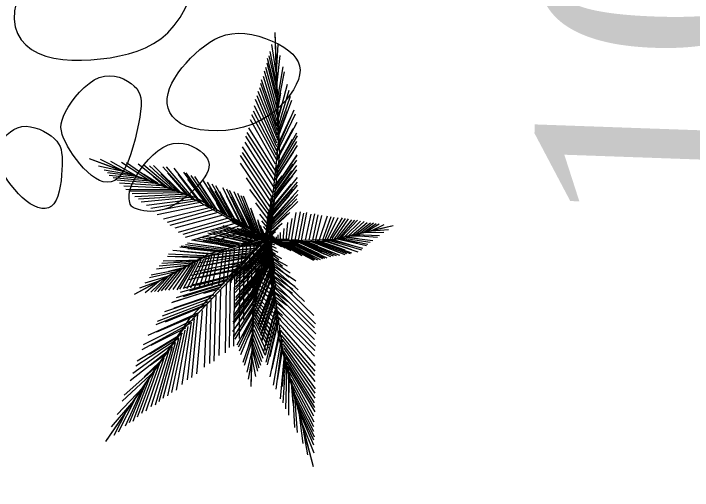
# Model space of a CAD drawing. Header units: metres. Extents: x 2 to 659295185, y -28 to 1124222152.
# Drawn here: x 658249.108 to 658249.991, y 1124135.645 to 1124136.266 of the extents above; entities that cross this region are included whole.
import ezdxf

# ---------------------------------------------------------------- set-up
doc = ezdxf.new("R2010")
doc.units = ezdxf.units.M
doc.header["$MEASUREMENT"] = 0
doc.linetypes.add('0', pattern=[0])
doc.layers.get('0').update_dxf_attribs({"linetype": 'CONTINUOUS'})
doc.layers.add('DPIC_Cotas', color=7, linetype='CONTINUOUS')
doc.layers.add('DPIC_Poligonal P3', color=84, linetype='CONTINUOUS', lineweight=50)
doc.styles.add('TextBookAntig', font='ANTQUAB.TTF', dxfattribs={"height": 3})

# ---------------------------------------------------------------- blocks, each defined once
blk = doc.blocks.new('JUNIPER1')
at = {"color": 104, "linetype": 'Continuous', "lineweight": 0}
for p, q in [((0.1128, 0.8098), (0.1066, 0.9591)), ((0.1137, 0.8205), (0.1389, 0.9555)), ((0.1082, 0.7585), (0.0949, 0.9258)), ((0.1037, 0.7101), (0.0782, 0.8934)), ((0.1065, 0.7399), (0.0873, 0.9053)), ((0.1077, 0.7531), (0.1421, 0.9)), ((0.097, 0.6428), (0.0652, 0.8493)), ((0.1005, 0.6775), (0.0728, 0.8698)), ((0.1, 0.6726), (0.1502, 0.8436)), ((0.0934, 0.6107), (0.0555, 0.8321)), ((0.0964, 0.6378), (0.1545, 0.818)), ((0.0846, 0.5356), (0.0306, 0.7739)), ((0.0869, 0.5542), (0.0354, 0.7921)), ((0.0899, 0.5785), (0.0472, 0.8063)), ((0.082, 0.5142), (0.023, 0.7534)), ((0.0886, 0.5678), (0.162, 0.7562)), ((0.0762, 0.4714), (0.0057, 0.7157)), ((0.0795, 0.4954), (0.0132, 0.7361)), ((0.0843, 0.5331), (0.1657, 0.7253)), ((0.0996, 0.631), (0.1228, 0.7147)), ((0.0736, 0.4526), (-0.0041, 0.6984)), ((0.0784, 0.4875), (0.1744, 0.6742)), ((0.0817, 0.5116), (0.1694, 0.6944)), ((0.0675, 0.4128), (-0.0212, 0.6415)), ((0.0704, 0.4315), (-0.013, 0.6673)), ((0.0921, 0.5883), (0.1249, 0.6632)), ((0.0641, 0.3915), (-0.031, 0.6242)), ((0.0714, 0.4381), (0.1797, 0.6252)), ((0.0837, 0.504), (0.146, 0.6265)), ((0.0566, 0.3686), (-0.0413, 0.6015)), ((0.0685, 0.4195), (0.1847, 0.605)), ((0.0786, 0.4632), (0.1587, 0.5915)), ((0.0468, 0.3152), (-0.0641, 0.5402)), ((0.0516, 0.3386), (-0.0537, 0.5628)), ((0.0627, 0.3822), (0.1871, 0.5634)), ((0.0402, 0.2885), (-0.0738, 0.5229)), ((0.0557, 0.3424), (0.1804, 0.5099)), ((0.066, 0.396), (0.1644, 0.5346)), ((-0.6926, 0.4194), (-0.8014, 0.4911)), ((-0.636, 0.3902), (-0.7521, 0.4753)), ((0.0276, 0.2284), (-0.0953, 0.4723)), ((0.0343, 0.2597), (-0.08, 0.4939)), ((0.053, 0.3265), (0.1812, 0.496)), ((0.0595, 0.3518), (0.1544, 0.4819)), ((-0.6836, 0.4147), (-0.8156, 0.4595)), ((-0.5686, 0.3548), (-0.7002, 0.4642)), ((-0.5395, 0.3393), (-0.6765, 0.4599)), ((-0.4813, 0.3074), (-0.6202, 0.4463)), ((-0.4525, 0.2912), (-0.592, 0.4395)), ((0.0222, 0.2049), (-0.0986, 0.4455)), ((0.0464, 0.2922), (0.1752, 0.4478)), ((0.0494, 0.308), (0.1751, 0.467)), ((-0.6405, 0.3926), (-0.7906, 0.4362)), ((-0.6249, 0.3845), (-0.7754, 0.4215)), ((-0.6, 0.3715), (-0.7682, 0.4083)), ((-0.4348, 0.2812), (-0.5639, 0.4327)), ((-0.4149, 0.2696), (-0.5446, 0.4309)), ((-0.3743, 0.2456), (-0.5001, 0.4195)), ((-0.3591, 0.2363), (-0.4808, 0.4177)), ((-0.3287, 0.2177), (-0.4438, 0.4059)), ((0.0152, 0.1814), (-0.1105, 0.4314)), ((0.0501, 0.2928), (0.1525, 0.4169)), ((-0.5727, 0.357), (-0.7495, 0.3946)), ((-0.5437, 0.3416), (-0.7343, 0.3799)), ((-0.5326, 0.3402), (-0.5974, 0.3924)), ((-0.498, 0.318), (-0.5519, 0.3769)), ((-0.4275, 0.2807), (-0.5128, 0.3857)), ((-0.3937, 0.2615), (-0.4779, 0.3867)), ((-0.3396, 0.2257), (-0.4265, 0.373)), ((-0.2964, 0.197), (-0.3995, 0.3808)), ((-0.2836, 0.1887), (-0.3872, 0.3769)), ((0.0098, 0.1534), (-0.1151, 0.3939)), ((0.0343, 0.2315), (0.1637, 0.376)), ((0.0381, 0.25), (0.1664, 0.3974)), ((0.0457, 0.2576), (0.1693, 0.4023)), ((-0.5169, 0.327), (-0.7226, 0.3642)), ((-0.4902, 0.3124), (-0.7029, 0.347)), ((-0.3033, 0.204), (-0.384, 0.3448)), ((-0.2686, 0.1788), (-0.3641, 0.3607)), ((-0.256, 0.1704), (-0.3473, 0.3543)), ((0.0293, 0.2078), (0.1604, 0.3493)), ((0.0417, 0.2426), (0.1431, 0.3579)), ((-0.4701, 0.3011), (-0.6947, 0.3301)), ((-0.4547, 0.2924), (-0.6805, 0.319)), ((-0.4369, 0.2824), (-0.6653, 0.3043)), ((-0.2552, 0.1743), (-0.3281, 0.3207)), ((-0.2261, 0.1578), (-0.3097, 0.3328)), ((-0.222, 0.1475), (-0.3065, 0.3281)), ((-0.2072, 0.1373), (-0.2887, 0.3181)), ((-0.1883, 0.1241), (-0.2666, 0.3055)), ((0.0043, 0.1296), (-0.0943, 0.3185)), ((0.0247, 0.1866), (0.1577, 0.3278)), ((0.0321, 0.2152), (0.1329, 0.3261)), ((0.0399, 0.261), (0.0829, 0.3067)), ((-0.4214, 0.2734), (-0.6536, 0.2885)), ((-0.4017, 0.2619), (-0.6384, 0.2738)), ((-0.2144, 0.1487), (-0.28, 0.2909)), ((-0.1939, 0.1295), (-0.2558, 0.2697)), ((-0.1714, 0.1122), (-0.2489, 0.2955)), ((-0.1444, 0.0927), (-0.2153, 0.2826)), ((-0.132, 0.0838), (-0.1976, 0.2726)), ((0.017, 0.1524), (0.158, 0.2894)), ((0.0248, 0.1896), (0.136, 0.3007)), ((0.0373, 0.2075), (0.1204, 0.2925)), ((-0.3862, 0.2528), (-0.6266, 0.2581)), ((-0.3689, 0.2423), (-0.6026, 0.2384)), ((-0.1741, 0.1133), (-0.2327, 0.2641)), ((-0.1853, 0.1322), (-0.2309, 0.2456)), ((-0.1515, 0.0979), (-0.2012, 0.2388)), ((-0.1133, 0.0701), (-0.1843, 0.265)), ((-0.1127, 0.0686), (-0.1815, 0.2577)), ((-0.0988, 0.0594), (-0.1631, 0.2561)), ((-0.0885, 0.0516), (-0.1454, 0.2461)), ((0.0002, 0.1133), (-0.0841, 0.2589)), ((0.0068, 0.1121), (0.1478, 0.2465)), ((0.0079, 0.1132), (0.1533, 0.2519)), ((0.0135, 0.1368), (0.1553, 0.268)), ((0.0191, 0.1615), (0.1247, 0.2601)), ((0.0228, 0.1405), (0.126, 0.2373)), ((-0.3537, 0.233), (-0.583, 0.2211)), ((-0.3363, 0.2223), (-0.5712, 0.2054)), ((-0.3189, 0.2068), (-0.5551, 0.1871)), ((-0.2311, 0.1531), (-0.2561, 0.2123)), ((-0.132, 0.0945), (-0.181, 0.2323)), ((-0.0969, 0.0671), (-0.1498, 0.2197)), ((-0.0762, 0.0425), (-0.1302, 0.2314)), ((-0.067, 0.0355), (-0.1183, 0.2292)), ((-0.0245, 0.0049), (0.0159, 0.2049)), ((-0.0147, 0.0125), (0.0256, 0.2125)), ((0.0004, 0.0816), (0.1501, 0.2059)), ((0.0036, 0.0948), (0.1528, 0.2273)), ((0.0087, 0.1164), (0.1054, 0.2053)), ((-0.2945, 0.1914), (-0.5257, 0.1613)), ((-0.2758, 0.1786), (-0.5095, 0.143)), ((-0.1159, 0.0719), (-0.1602, 0.2005)), ((-0.0813, 0.0432), (-0.1196, 0.1876)), ((-0.0061, 0.0909), (-0.0625, 0.1888)), ((-0.0063, 0.0543), (0.1447, 0.1727)), ((-0.0034, 0.0661), (0.1425, 0.1855)), ((0.011, 0.0955), (0.1256, 0.2013)), ((-0.2548, 0.1628), (-0.4978, 0.1272)), ((-0.2318, 0.147), (-0.4747, 0.1111)), ((-0.0577, 0.0286), (-0.0903, 0.1661)), ((-0.0602, 0.0338), (-0.0887, 0.1525)), ((-0.0355, 0.0047), (-0.0057, 0.1374)), ((-0.0312, 0.0038), (0.0052, 0.1544)), ((-0.0045, 0.0715), (0.108, 0.1597)), ((0.013, 0.1289), (0.0538, 0.1569)), ((-0.2069, 0.1294), (-0.4611, 0.0882)), ((-0.1883, 0.1159), (-0.4389, 0.0756)), ((-0.0302, 0.0002), (-0.1904, 0.1095)), ((-0.0313, 0.0167), (-0.1739, 0.1214)), ((-0.1252, 0.0806), (-0.1357, 0.1316)), ((-0.0452, 0.0192), (-0.0627, 0.1048)), ((-0.0112, 0.0696), (-0.0495, 0.1314)), ((-0.0104, 0.0117), (0.0097, 0.1201)), ((-0.0091, 0.0425), (0.0994, 0.1227)), ((-0.0055, 0.0469), (0.0881, 0.1163)), ((0.0923, -0.0174), (0.1316, 0.1182)), ((0.1097, -0.0181), (0.1533, 0.1193)), ((0.126, -0.0208), (0.1681, 0.1114)), ((0.1412, -0.0221), (0.1836, 0.1122)), ((0.1612, -0.0236), (0.2043, 0.1024)), ((0.1794, -0.0246), (0.2227, 0.1012)), ((-0.1702, 0.1008), (-0.4307, 0.0588)), ((-0.1477, 0.0857), (-0.3997, 0.0412)), ((-0.1289, 0.0721), (-0.3269, 0.0366)), ((-0.1046, -0.0001), (-0.301, 0.0718)), ((-0.0863, 0.0031), (-0.29, 0.0754)), ((-0.0847, 0.0026), (-0.2823, 0.0728)), ((-0.0719, 0.0055), (-0.2754, 0.0829)), ((-0.0616, 0.0072), (-0.2607, 0.0877)), ((-0.0494, 0.0092), (-0.2425, 0.0882)), ((-0.0786, 0.0113), (-0.2373, 0.0695)), ((-0.0402, 0.0107), (-0.2369, 0.0941)), ((-0.0516, 0.0066), (-0.1983, 0.0687)), ((-0.031, 0.0122), (-0.1695, 0.0738)), ((-0.0316, -0.007), (-0.1502, 0.0814)), ((-0.0313, 0.0167), (-0.1187, 0.0742)), ((-0.0501, 0.0306), (-0.0608, 0.0942)), ((-0.0405, 0.0176), (-0.0525, 0.0745)), ((-0.0153, 0.0534), (-0.0437, 0.0973)), ((-0.0183, 0.0402), (-0.0372, 0.0686)), ((-0.013, 0.0266), (0.0555, 0.0737)), ((-0.0048, 0.0355), (0.0469, 0.0681)), ((0.0661, -0.0148), (0.0843, 0.0745)), ((0.0769, -0.016), (0.1074, 0.0909)), ((0.1969, -0.0265), (0.2376, 0.0954)), ((0.2117, -0.0274), (0.2556, 0.0898)), ((0.2299, -0.0275), (0.2829, 0.0847)), ((0.2463, -0.0308), (0.301, 0.0791)), ((0.259, -0.0307), (0.3159, 0.0733)), ((0.2702, -0.0306), (0.3341, 0.0699)), ((-0.2018, -0.0132), (-0.3905, 0.0397)), ((-0.1909, -0.0168), (-0.3852, 0.0389)), ((-0.177, -0.0139), (-0.3706, 0.0437)), ((-0.1591, -0.0103), (-0.3523, 0.0496)), ((-0.1429, -0.0071), (-0.3376, 0.0544)), ((-0.1167, -0.0022), (-0.3156, 0.0671)), ((-0.1658, -0.0104), (-0.3155, 0.035)), ((-0.1447, -0.0081), (-0.3035, 0.0457)), ((-0.1657, -0.0037), (-0.2855, 0.0358)), ((-0.1161, 0.0623), (-0.2716, 0.0265)), ((-0.1237, -0.0035), (-0.2704, 0.0497)), ((-0.1146, 0.0062), (-0.2584, 0.0581)), ((-0.0888, 0.0027), (-0.2224, 0.0519)), ((-0.0987, 0.0482), (-0.2032, 0.0244)), ((-0.0366, 0.0138), (-0.1563, 0.0667)), ((-0.0819, 0.0357), (-0.1488, 0.018)), ((-0.0338, -0.0111), (-0.1391, 0.0645)), ((-0.0184, 0.0142), (-0.1039, 0.0542)), ((-0.0305, 0.018), (-0.0934, 0.0491)), ((-0.0156, 0.0161), (-0.0724, 0.0425)), ((-0.0096, 0.0158), (-0.0514, 0.0358)), ((-0.036, 0.0126), (-0.0441, 0.0547)), ((-0.028, 0.0055), (-0.0358, 0.035)), ((-0.0156, 0.0151), (0.0183, 0.0377)), ((0.0508, -0.0126), (0.0632, 0.0473)), ((0.2829, -0.0304), (0.3554, 0.0667)), ((0.2939, -0.0301), (0.3703, 0.0609)), ((0.308, -0.0296), (0.3854, 0.0574)), ((0.3191, -0.0292), (0.4003, 0.0516)), ((0.3314, -0.0285), (0.4154, 0.048)), ((0.3422, -0.028), (0.4277, 0.0465)), ((0.3562, -0.0272), (0.4424, 0.0385)), ((0.3746, -0.0258), (0.4606, 0.0351)), ((-0.2882, -0.0398), (-0.4987, 0.0019)), ((-0.2593, -0.0325), (-0.4621, 0.0138)), ((-0.2478, -0.0296), (-0.4547, 0.019)), ((-0.2341, -0.0264), (-0.4328, 0.0234)), ((-0.2679, -0.0325), (-0.4238, 0.0019)), ((-0.2224, -0.0238), (-0.4218, 0.0297)), ((-0.2259, -0.021), (-0.3846, 0.0214)), ((-0.1898, -0.0115), (-0.3426, 0.0329)), ((-0.1988, -0.019), (-0.2617, 0.0009)), ((-0.0089, 0.0174), (-0.1587, -0.0148)), ((-0.012, 0.0211), (-0.1522, -0.0032)), ((-0.0997, 0.0022), (-0.1505, 0.026)), ((0.0038, 0.012), (-0.146, -0.0202)), ((-0.0693, 0.0261), (-0.1172, 0.0123)), ((0.0102, 0.0069), (-0.1077, -0.0125)), ((-0.012, 0.0211), (-0.0917, 0.0023)), ((-0.0588, 0.0185), (-0.09, 0.009)), ((0.0133, 0.0032), (-0.0886, -0.0158)), ((-0.0243, 0.0001), (-0.0734, -0.1334)), ((-0.0195, 0.001), (-0.0665, -0.1448)), ((-0.0085, 0.0093), (-0.0555, -0.1365)), ((-0.0448, 0.0018), (-0.0479, -0.0491)), ((-0.0243, 0.0001), (-0.0478, -0.0783)), ((-0.0009, 0.0123), (-0.0431, -0.0995)), ((-0.0146, 0.0078), (-0.0405, -0.0118)), ((-0.032, 0.0037), (-0.0332, -0.0334)), ((0.0039, 0.0131), (-0.0307, -0.0847)), ((-0.0005, 0.0165), (-0.0305, 0.0292)), ((-0.0218, 0.0056), (-0.0221, -0.0189)), ((-0.019, 0.0045), (0.0039, 0.0225)), ((-0.0112, 0.0003), (0.0743, -0.0067)), ((0.0176, -0.0092), (0.0196, 0.0103)), ((0.0262, -0.0099), (0.0297, 0.0195)), ((0.0368, -0.0111), (0.043, 0.0289)), ((0.3929, -0.0245), (0.4755, 0.0294)), ((0.4125, -0.0228), (0.4906, 0.0258)), ((0.4309, -0.0211), (0.5059, 0.0244)), ((0.4476, -0.0195), (0.5177, 0.0185)), ((0.458, -0.0184), (0.5328, 0.0149)), ((0.4865, -0.0154), (0.5571, 0.0097)), ((-0.3279, -0.0508), (-0.5281, -0.0241)), ((-0.3147, -0.0471), (-0.5207, -0.0135)), ((-0.3486, -0.0531), (-0.4907, -0.0301)), ((-0.299, -0.0416), (-0.4627, -0.0071)), ((-0.236, -0.0309), (-0.2716, -0.1931)), ((-0.0808, -0.0354), (-0.2559, -0.0304)), ((-0.215, -0.0276), (-0.2534, -0.1954)), ((-0.053, -0.0098), (-0.2416, -0.178)), ((-0.0879, -0.0369), (-0.2392, -0.0329)), ((-0.057, -0.0056), (-0.2336, -0.1528)), ((-0.1933, -0.023), (-0.2314, -0.1909)), ((-0.0369, -0.0098), (-0.2255, -0.178)), ((-0.1695, -0.0183), (-0.2059, -0.1963)), ((-0.0294, -0.0295), (-0.2, -0.1582)), ((-0.1514, -0.0151), (-0.1876, -0.1903)), ((-0.0289, -0.014), (-0.1774, -0.1359)), ((-0.065, -0.0225), (-0.173, -0.0159)), ((-0.1318, -0.0131), (-0.1694, -0.1953)), ((-0.0803, -0.025), (-0.1598, -0.017)), ((-0.057, -0.0056), (-0.1573, -0.0981)), ((-0.0249, -0.0182), (-0.1533, -0.1275)), ((-0.0261, -0.0207), (-0.1486, -0.1099)), ((-0.1111, -0.0084), (-0.1437, -0.1869)), ((-0.0302, -0.0248), (-0.1359, -0.102)), ((-0.0614, -0.017), (-0.1333, -0.0131)), ((-0.0927, -0.0051), (-0.1179, -0.1457)), ((-0.0538, -0.0131), (-0.1068, -0.0091)), ((-0.0216, -0.0089), (-0.0989, -0.0629)), ((-0.0798, -0.0032), (-0.0922, -0.1182)), ((-0.0308, -0.0175), (-0.0892, -0.0563)), ((-0.0425, -0.0052), (-0.0803, -0.0052)), ((-0.0217, -0.0054), (-0.073, -0.0415)), ((-0.0615, -0.001), (-0.07, -0.0782)), ((-0.0297, -0.031), (-0.0659, -0.079)), ((-0.0185, -0.0004), (-0.0568, -0.0266)), ((-0.0284, -0.0234), (-0.0557, -0.0582)), ((-0.0277, -0.011), (-0.0455, -0.0375)), ((-0.0343, -0.0214), (-0.0318, -0.2283)), ((-0.0343, -0.0214), (-0.0277, -0.144)), ((-0.0299, -0.021), (-0.0209, -0.2482)), ((-0.0223, -0.0098), (-0.0133, -0.2369)), ((-0.0192, -0.0259), (0.0123, -0.0454)), ((-0.0161, -0.0065), (-0.0151, -0.1794)), ((-0.0158, -0.0161), (0.0053, -0.0286)), ((-0.004, -0.0088), (0.1219, -0.0156)), ((-0.0007, -0.0133), (0.0231, -0.03)), ((0.0061, -0.0158), (0.132, -0.0226)), ((0.0068, -0.0147), (0.04, -0.0398)), ((0.0085, -0.0195), (0.1259, -0.0305)), ((0.0085, -0.0195), (0.0756, -0.0217)), ((0.0117, -0.0163), (0.0568, -0.0497)), ((0.0142, -0.0154), (0.082, -0.0659)), ((0.024, -0.021), (0.0737, -0.0595)), ((0.0247, -0.0165), (0.1348, -0.0958)), ((0.0292, -0.0189), (0.1244, -0.0873)), ((0.0324, -0.0173), (0.1891, -0.1267)), ((0.0402, -0.0181), (0.194, -0.1232)), ((0.0422, -0.0165), (0.1589, -0.098)), ((0.0504, -0.0191), (0.2091, -0.1267)), ((0.059, -0.02), (0.2216, -0.1261)), ((0.0641, -0.0261), (0.1911, -0.1071)), ((0.0697, -0.0204), (0.228, -0.1195)), ((0.071, -0.0212), (0.2342, -0.1233)), ((0.0731, -0.0214), (0.18, -0.0898)), ((0.0821, -0.0234), (0.1225, -0.0534)), ((0.0864, -0.0227), (0.2435, -0.1228)), ((0.0942, -0.0299), (0.2092, -0.1026)), ((0.0965, -0.0235), (0.2559, -0.1221)), ((0.1023, -0.024), (0.2198, -0.0984)), ((0.1185, -0.0253), (0.2749, -0.1168)), ((0.12, -0.025), (0.2473, -0.1024)), ((0.132, -0.0263), (0.2874, -0.1162)), ((0.1371, -0.033), (0.2332, -0.0906)), ((0.1376, -0.0277), (0.258, -0.0965)), ((0.1471, -0.0273), (0.3029, -0.1154)), ((0.1575, -0.032), (0.2805, -0.1007)), ((0.1588, -0.028), (0.3153, -0.1147)), ((0.1655, -0.028), (0.216, -0.0576)), ((0.1675, -0.0333), (0.3196, -0.1165)), ((0.1853, -0.0293), (0.3461, -0.1153)), ((0.1879, -0.0322), (0.316, -0.1006)), ((0.195, -0.0297), (0.3556, -0.1127)), ((0.2066, -0.0301), (0.3741, -0.1139)), ((0.2163, -0.0303), (0.3805, -0.1114)), ((0.2234, -0.0322), (0.3497, -0.0936)), ((0.2407, -0.0308), (0.4115, -0.1098)), ((0.2497, -0.0317), (0.3825, -0.0948)), ((0.2631, -0.0307), (0.4308, -0.1023)), ((0.2742, -0.0306), (0.4376, -0.0954)), ((0.2914, -0.0332), (0.4072, -0.0825)), ((0.3034, -0.0298), (0.4587, -0.0845)), ((0.3151, -0.032), (0.4165, -0.0673)), ((0.3176, -0.0293), (0.4655, -0.0777)), ((0.33, -0.0286), (0.4785, -0.0705)), ((0.35, -0.0275), (0.4915, -0.0633)), ((0.3626, -0.0277), (0.4212, -0.045)), ((0.3887, -0.0282), (0.4455, -0.0363)), ((0.3901, -0.0247), (0.5176, -0.0489)), ((0.4097, -0.023), (0.5275, -0.0419)), ((0.455, -0.0187), (0.5505, -0.0276)), ((0.4925, -0.0147), (0.5761, -0.0176)), ((-0.3791, -0.0663), (-0.5593, -0.0548)), ((-0.3624, -0.0612), (-0.5519, -0.0442)), ((-0.3765, -0.0622), (-0.5001, -0.0517)), ((-0.3809, -0.0669), (-0.4688, -0.1919)), ((-0.3679, -0.0629), (-0.4506, -0.1941)), ((-0.3512, -0.0578), (-0.4323, -0.1936)), ((-0.3382, -0.0538), (-0.4141, -0.1959)), ((-0.3232, -0.0495), (-0.3885, -0.193)), ((-0.1194, -0.067), (-0.3711, -0.0738)), ((-0.3099, -0.0458), (-0.3666, -0.1913)), ((-0.2948, -0.0416), (-0.3483, -0.1935)), ((-0.104, -0.0544), (-0.348, -0.0593)), ((-0.0924, -0.0449), (-0.3411, -0.0449)), ((-0.2751, -0.0403), (-0.3264, -0.1946)), ((-0.2536, -0.0346), (-0.2935, -0.1921)), ((-0.1068, -0.0606), (-0.2922, -0.0606)), ((-0.0408, -0.0595), (-0.2095, -0.197)), ((-0.0371, -0.0498), (-0.2063, -0.1819)), ((-0.0327, -0.0382), (-0.1976, -0.1659)), ((-0.0491, -0.0624), (-0.1788, -0.1708)), ((-0.0315, -0.0414), (-0.1587, -0.1373)), ((-0.0281, -0.0549), (-0.1137, -0.1746)), ((-0.0306, -0.0607), (-0.1044, -0.1643)), ((-0.0981, -0.064), (-0.1017, -0.1558)), ((-0.082, -0.0511), (-0.0832, -0.1172)), ((-0.0282, -0.0366), (-0.083, -0.1084)), ((-0.034, -0.0487), (-0.0761, -0.0998)), ((-0.0692, -0.0402), (-0.0694, -0.0835)), ((-0.0299, -0.0537), (0.0327, -0.0997)), ((-0.0239, -0.0379), (0.0186, -0.066)), ((-0.0199, -0.0496), (0.0053, -0.0742)), ((-0.0196, -0.0647), (0.0184, -0.103)), ((-0.4645, -0.0953), (-0.6181, -0.1067)), ((-0.4174, -0.0789), (-0.5887, -0.0807)), ((-0.3937, -0.0711), (-0.574, -0.0677)), ((-0.4679, -0.0964), (-0.5601, -0.1889)), ((-0.4463, -0.0889), (-0.5419, -0.1911)), ((-0.4633, -0.0905), (-0.5314, -0.0989)), ((-0.4247, -0.0813), (-0.52, -0.1894)), ((-0.4323, -0.0827), (-0.5034, -0.0805)), ((-0.4082, -0.0759), (-0.5017, -0.1944)), ((-0.3955, -0.0717), (-0.4871, -0.1924)), ((-0.1504, -0.0926), (-0.4079, -0.1172)), ((-0.1484, -0.0924), (-0.3981, -0.1161)), ((-0.1324, -0.0777), (-0.3895, -0.0931)), ((-0.1408, -0.0725), (-0.3414, -0.0884)), ((-0.1536, -0.0952), (-0.3225, -0.1082)), ((-0.1673, -0.1042), (-0.2317, -0.1003)), ((-0.0523, -0.0906), (-0.2127, -0.2248)), ((-0.0458, -0.0732), (-0.2103, -0.2135)), ((-0.0446, -0.072), (-0.2042, -0.2081)), ((-0.0627, -0.0962), (-0.1795, -0.1947)), ((-0.1422, -0.0988), (-0.1569, -0.3102)), ((-0.0467, -0.0755), (-0.1561, -0.1667)), ((-0.0281, -0.0685), (-0.1455, -0.2424)), ((-0.0279, -0.0999), (-0.1427, -0.2797)), ((-0.028, -0.082), (-0.1403, -0.2554)), ((-0.1191, -0.0813), (-0.1293, -0.2234)), ((-0.0257, -0.0874), (-0.1132, -0.2171)), ((-0.0517, -0.0852), (-0.0978, -0.1174)), ((-0.0482, -0.1004), (0.09, -0.2179)), ((-0.0419, -0.0828), (0.0672, -0.175)), ((-0.0371, -0.0707), (0.0563, -0.1389)), ((-0.0196, -0.0833), (0.0322, -0.1377)), ((-0.5408, -0.1234), (-0.6548, -0.1433)), ((-0.5443, -0.1248), (-0.6295, -0.1897)), ((-0.4876, -0.1036), (-0.6291, -0.1185)), ((-0.5321, -0.1202), (-0.6113, -0.1892)), ((-0.5125, -0.1128), (-0.5967, -0.1926)), ((-0.4909, -0.1048), (-0.5784, -0.1894)), ((-0.1887, -0.1247), (-0.4401, -0.151)), ((-0.1735, -0.1118), (-0.4217, -0.1317)), ((-0.1975, -0.1321), (-0.383, -0.1479)), ((-0.1863, -0.1082), (-0.3679, -0.1241)), ((-0.1816, -0.1314), (-0.2214, -0.4694)), ((-0.0564, -0.1022), (-0.2159, -0.2398)), ((-0.0653, -0.1273), (-0.2159, -0.2652)), ((-0.0654, -0.1294), (-0.1913, -0.24)), ((-0.1585, -0.1119), (-0.1892, -0.3778)), ((-0.0588, -0.1088), (-0.1783, -0.2093)), ((-0.0279, -0.115), (-0.1402, -0.3035)), ((-0.0268, -0.1345), (-0.1309, -0.3226)), ((-0.0348, -0.118), (-0.1202, -0.2672)), ((-0.0545, -0.1207), (0.0844, -0.2443)), ((-0.0201, -0.1338), (0.0961, -0.2638)), ((-0.0195, -0.1078), (0.0585, -0.1953)), ((-0.5848, -0.1404), (-0.6842, -0.1638)), ((-0.5778, -0.1377), (-0.6588, -0.191)), ((-0.2218, -0.1527), (-0.4678, -0.1896)), ((-0.2241, -0.1558), (-0.4246, -0.1796)), ((-0.2506, -0.1637), (-0.4019, -0.1835)), ((-0.2078, -0.1551), (-0.2536, -0.5032)), ((-0.0765, -0.1603), (-0.2231, -0.2991)), ((-0.0707, -0.1429), (-0.2191, -0.2803)), ((-0.0739, -0.1488), (-0.1881, -0.2558)), ((-0.0797, -0.1454), (-0.1738, -0.2294)), ((-0.0277, -0.1361), (-0.1348, -0.3301)), ((-0.0274, -0.1631), (-0.1329, -0.3479)), ((-0.0276, -0.1398), (-0.0998, -0.2652)), ((-0.0689, -0.156), (0.067, -0.2764)), ((-0.0627, -0.1386), (0.071, -0.2576)), ((-0.0288, -0.1545), (-0.0615, -0.1972)), ((-0.0202, -0.1526), (0.1203, -0.3246)), ((-0.2647, -0.1901), (-0.5092, -0.233)), ((-0.2421, -0.1703), (-0.4862, -0.2089)), ((-0.2808, -0.1954), (-0.4738, -0.2311)), ((-0.2506, -0.1756), (-0.4398, -0.2073)), ((-0.2553, -0.1923), (-0.2997, -0.5321)), ((-0.2324, -0.173), (-0.2767, -0.508)), ((-0.0895, -0.1814), (-0.2296, -0.3184)), ((-0.0809, -0.1738), (-0.2263, -0.3142)), ((-0.0849, -0.1701), (-0.1998, -0.2802)), ((-0.083, -0.1817), (-0.1317, -0.2262)), ((-0.0271, -0.181), (-0.1304, -0.3718)), ((-0.0355, -0.1699), (-0.1119, -0.3059)), ((-0.0269, -0.1913), (-0.1052, -0.33)), ((-0.0836, -0.2), (0.0425, -0.3171)), ((-0.0767, -0.1789), (0.0496, -0.2959)), ((-0.0198, -0.1798), (0.1585, -0.3991)), ((-0.296, -0.2073), (-0.5343, -0.2549)), ((-0.2822, -0.2056), (-0.5276, -0.2523)), ((-0.2922, -0.2152), (-0.3717, -0.2271)), ((-0.2852, -0.2182), (-0.3319, -0.5418)), ((-0.0983, -0.2294), (-0.2438, -0.3843)), ((-0.0906, -0.2045), (-0.2366, -0.3504)), ((-0.0941, -0.2159), (-0.2366, -0.3631)), ((-0.0947, -0.2061), (-0.2109, -0.3224)), ((-0.0263, -0.22), (-0.1209, -0.4129)), ((-0.0256, -0.2233), (-0.1064, -0.3771)), ((-0.0912, -0.2198), (0.0314, -0.3318)), ((-0.0183, -0.2115), (0.1629, -0.4408)), ((-0.3365, -0.2546), (-0.5875, -0.315)), ((-0.3219, -0.2412), (-0.5737, -0.2957)), ((-0.3262, -0.239), (-0.5268, -0.2826)), ((-0.3389, -0.2639), (-0.3826, -0.5756)), ((-0.3125, -0.2424), (-0.3596, -0.5659)), ((-0.1015, -0.2408), (-0.243, -0.3932)), ((-0.1058, -0.2483), (-0.2136, -0.366)), ((-0.0256, -0.2442), (-0.1183, -0.4368)), ((-0.1027, -0.2584), (0.0053, -0.38)), ((-0.0266, -0.2531), (-0.0974, -0.4034)), ((-0.0968, -0.2369), (0.0196, -0.3502)), ((-0.0335, -0.2464), (-0.0934, -0.3634)), ((-0.0195, -0.2389), (0.1549, -0.4596)), ((-0.019, -0.2658), (0.1581, -0.4894)), ((-0.3683, -0.2841), (-0.6243, -0.3536)), ((-0.3538, -0.2704), (-0.6151, -0.3392)), ((-0.3792, -0.2905), (-0.576, -0.346)), ((-0.3611, -0.2835), (-0.4102, -0.59)), ((-0.1097, -0.2695), (-0.251, -0.4309)), ((-0.1165, -0.2961), (-0.2487, -0.4577)), ((-0.1135, -0.2797), (-0.2252, -0.4043)), ((-0.1153, -0.2913), (-0.0176, -0.4131)), ((-0.0248, -0.2712), (-0.1152, -0.4665)), ((-0.024, -0.2922), (-0.1126, -0.4903)), ((-0.1114, -0.2761), (-0.0065, -0.3984)), ((-0.0293, -0.2855), (-0.0996, -0.4407)), ((-0.018, -0.3015), (0.1485, -0.5174)), ((-0.4047, -0.3184), (-0.6704, -0.4019)), ((-0.4183, -0.3296), (-0.625, -0.3909)), ((-0.413, -0.3265), (-0.4793, -0.6335)), ((-0.3882, -0.3096), (-0.4517, -0.619)), ((-0.12, -0.3094), (-0.2432, -0.4693)), ((-0.1283, -0.3284), (-0.2193, -0.44)), ((-0.1256, -0.333), (-0.0485, -0.4712)), ((-0.1225, -0.3197), (-0.0374, -0.4565)), ((-0.1187, -0.3047), (-0.0271, -0.4329)), ((-0.0295, -0.3028), (-0.1143, -0.4965)), ((-0.0231, -0.3047), (-0.0537, -0.367)), ((-0.0168, -0.3342), (0.1495, -0.5504)), ((-0.4547, -0.3674), (-0.7072, -0.4694)), ((-0.4381, -0.3511), (-0.698, -0.4453)), ((-0.4488, -0.3615), (-0.5299, -0.6624)), ((-0.4321, -0.3452), (-0.5023, -0.6431)), ((-0.1282, -0.3444), (-0.2377, -0.5001)), ((-0.1321, -0.3615), (-0.2322, -0.5117)), ((-0.1343, -0.3571), (-0.2053, -0.459)), ((-0.1325, -0.3633), (-0.0682, -0.502)), ((-0.1295, -0.35), (-0.0572, -0.4873)), ((-0.022, -0.3402), (-0.109, -0.5471)), ((-0.0211, -0.358), (-0.1043, -0.5677)), ((-0.0253, -0.3419), (-0.0945, -0.5069)), ((-0.0168, -0.3649), (0.1443, -0.572)), ((-0.4807, -0.3868), (-0.6601, -0.4522)), ((-0.484, -0.3969), (-0.5852, -0.6962)), ((-0.4676, -0.3802), (-0.5622, -0.6865)), ((-0.1353, -0.3766), (-0.2283, -0.531)), ((-0.1403, -0.4009), (-0.2244, -0.5502)), ((-0.1384, -0.3914), (-0.0825, -0.5317)), ((-0.1356, -0.3784), (-0.0769, -0.518)), ((-0.02, -0.379), (-0.1033, -0.6007)), ((-0.0189, -0.3969), (-0.0992, -0.6154)), ((-0.0158, -0.3915), (0.1397, -0.5995)), ((-0.5192, -0.4328), (-0.7464, -0.5466)), ((-0.498, -0.4112), (-0.7372, -0.5225)), ((-0.5158, -0.4236), (-0.6718, -0.4971)), ((-0.5214, -0.4351), (-0.6313, -0.7203)), ((-0.505, -0.4183), (-0.6082, -0.7106)), ((-0.1445, -0.4157), (-0.182, -0.4762)), ((-0.1462, -0.4309), (-0.1054, -0.5648)), ((-0.1419, -0.4085), (-0.0959, -0.545)), ((-0.0203, -0.4082), (-0.0808, -0.5772)), ((-0.0134, -0.4253), (0.137, -0.6449)), ((-0.5375, -0.4521), (-0.7648, -0.5804)), ((-0.5397, -0.4544), (-0.6543, -0.7348)), ((-0.1498, -0.4499), (-0.2166, -0.5886)), ((-0.1532, -0.4465), (-0.1801, -0.5096)), ((-0.1504, -0.4534), (-0.1165, -0.5795)), ((-0.0161, -0.4418), (-0.0928, -0.6749)), ((-0.016, -0.4576), (-0.0778, -0.6369)), ((-0.0153, -0.4522), (0.1324, -0.6724)), ((-0.5673, -0.4834), (-0.7832, -0.6142)), ((-0.5765, -0.4931), (-0.6957, -0.7541)), ((-0.586, -0.5012), (-0.6757, -0.5503)), ((-0.5557, -0.4712), (-0.6727, -0.7492)), ((-0.1541, -0.4741), (-0.2119, -0.6041)), ((-0.1586, -0.5002), (-0.1315, -0.613)), ((-0.1547, -0.4776), (-0.1252, -0.5956)), ((-0.0128, -0.4836), (-0.0805, -0.7188)), ((-0.0111, -0.5045), (-0.0708, -0.7389)), ((-0.0134, -0.4761), (0.1271, -0.694)), ((-0.0117, -0.497), (0.1253, -0.7242)), ((-0.6036, -0.5225), (-0.7234, -0.7734)), ((-0.625, -0.538), (-0.7108, -0.6034)), ((-0.1635, -0.53), (-0.2033, -0.6387)), ((-0.1641, -0.5337), (-0.1505, -0.64)), ((-0.162, -0.5209), (-0.1418, -0.624)), ((-0.0121, -0.5337), (-0.0587, -0.6962)), ((-0.0097, -0.5208), (0.1242, -0.7604)), ((-0.6266, -0.5472), (-0.8201, -0.6817)), ((-0.6308, -0.5518), (-0.7464, -0.783)), ((-0.1696, -0.5692), (-0.164, -0.666)), ((-0.006, -0.5596), (-0.054, -0.7899)), ((-0.0077, -0.5417), (0.1189, -0.782)), ((-0.0052, -0.5685), (0.1165, -0.8063)), ((-0.6556, -0.5792), (-0.8339, -0.7106)), ((-0.6598, -0.5837), (-0.7694, -0.7975)), ((-0.1708, -0.5766), (-0.2002, -0.6744)), ((-0.0034, -0.5866), (-0.0443, -0.81)), ((-0.0072, -0.5791), (-0.038, -0.7299)), ((-0.0031, -0.5894), (0.1113, -0.8279)), ((-0.687, -0.6138), (-0.7924, -0.8168)), ((-0.0008, -0.6104), (-0.0333, -0.842)), ((-0.0005, -0.6132), (0.1088, -0.8522)), ((0.0017, -0.6339), (0.1086, -0.8732)), ((-0.7225, -0.6535), (-0.8661, -0.7734)), ((-0.7269, -0.6585), (-0.8339, -0.8361)), ((-0.7116, -0.6413), (-0.8109, -0.8216)), ((0.0034, -0.649), (-0.0223, -0.874)), ((0.0049, -0.6721), (-0.0089, -0.7627)), ((0.0047, -0.6609), (0.1005, -0.8921)), ((-0.769, -0.7062), (-0.8707, -0.8602)), ((0.009, -0.6965), (0.0987, -0.9223)), ((-0.7778, -0.7162), (-0.903, -0.8313)), ((0.0126, -0.7266), (-0.0004, -0.9381)), ((0.0079, -0.7203), (0.0055, -0.8173)), ((0.0133, -0.7321), (0.0935, -0.9439)), ((-0.8197, -0.7641), (-0.8937, -0.8747)), ((0.0175, -0.765), (0.01, -0.9641)), ((0.0182, -0.7705), (0.091, -0.9682)), ((0.0229, -0.8065), (0.0914, -0.9952)), ((0.0273, -0.8393), (0.0855, -1.0109)), ((0.0293, -0.8539), (0.0313, -1.0222)), ((0.0301, -0.8598), (0.0831, -1.0352)), ((0.038, -0.9162), (0.0798, -1.0746)), ((0.0397, -0.928), (0.0477, -1.0808))]:
    blk.add_line(p, q, dxfattribs=at)
at = {"color": 100, "linetype": 'Continuous', "lineweight": 0}
for p, q in [((-0.0104, 0.0117), (0.0318, 0.1922)), ((-0.0335, 0.0127), (-0.1937, 0.122)), ((-0.0128, 0.0213), (0.0326, 0.0529)), ((-0.0117, -0.0061), (-0.0087, -0.1578)), ((-0.0089, -0.0034), (0.0898, -0.0134))]:
    blk.add_line(p, q, dxfattribs=at)
for points in [[(0.1296, 1.017), (0.0822, 0.4677), (0.0305, 0.2388), (-0.0283, -0.0013)], [(0.1296, 1.017), (0.0817, 0.4163), (-0.0198, -0.0013)], [(-0.8581, 0.5026), (-0.3518, 0.2486), (-0.0232, 0.0028)], [(-0.8581, 0.5026), (-0.3964, 0.2667), (-0.2149, 0.136), (-0.0261, -0.0058)], [(-0.9375, -0.9), (-0.45, -0.3375), (-0.0375, 0)], [(-0.7117, -0.1912), (-0.3241, -0.0354), (0.0034, 0.0178)], [(-0.7117, -0.1912), (-0.3542, -0.0517), (-0.178, -0.0193), (0.0107, 0.0109)], [(-0.1903, -0.712), (-0.1323, -0.3326), (-0.0723, -0.1638), (-0.0041, 0.0147)], [(-0.1903, -0.712), (-0.1314, -0.2984), (-0.0137, 0.0118)], [(-0.9375, -0.9), (-0.4878, -0.3885), (-0.266, -0.2003), (-0.0283, -0.0067)], [(0.0715, -1.1438), (-0.0263, -0.4843), (-0.0283, -0.0046)], [(0.0715, -1.1438), (-0.0145, -0.5396), (-0.0194, -0.2779), (-0.0201, -0.0019)], [(0.6008, -0.0017), (0.296, -0.0356), (0.1483, -0.0232), (-0.0096, -0.0064)], [(0.6008, -0.0017), (0.27, -0.042), (-0.004, -0.0135)]]:
    blk.add_lwpolyline(points, dxfattribs=at)
blk = doc.blocks.new('PIEDRA5')
at = {"color": 42, "linetype": '0', "lineweight": 0}
for points in [[(-0.2059, -0.0848), (-0.1749, -0.0496), (-0.1463, -0.0135), (-0.1208, 0.0238), (-0.0988, 0.0625), (-0.0807, 0.1029), (-0.0671, 0.1452), (-0.0585, 0.1897), (-0.0554, 0.2367), (-0.058, 0.2862), (-0.0659, 0.3373), (-0.0785, 0.3887), (-0.095, 0.4394), (-0.1149, 0.4882), (-0.1375, 0.5338), (-0.1621, 0.5752), (-0.1881, 0.6112), (-0.2149, 0.6408), (-0.2426, 0.6638), (-0.2715, 0.6803), (-0.3017, 0.6902), (-0.3335, 0.6937), (-0.367, 0.6907), (-0.4024, 0.6812), (-0.44, 0.6653), (-0.4798, 0.643), (-0.5208, 0.6146), (-0.5621, 0.5804), (-0.6025, 0.5407), (-0.6409, 0.4957), (-0.6764, 0.4459), (-0.7078, 0.3915), (-0.734, 0.3327), (-0.7542, 0.2701), (-0.7684, 0.205), (-0.7769, 0.1389), (-0.78, 0.0732), (-0.7778, 0.0094), (-0.7707, -0.0509), (-0.7589, -0.1063), (-0.7426, -0.1554), (-0.7222, -0.1968), (-0.698, -0.2307), (-0.6705, -0.2571), (-0.6402, -0.2765), (-0.6074, -0.2891), (-0.5727, -0.2951), (-0.5365, -0.2948), (-0.4992, -0.2885), (-0.4613, -0.2765), (-0.423, -0.2594), (-0.3848, -0.2377), (-0.347, -0.2123), (-0.3099, -0.1836), (-0.2737, -0.1524), (-0.239, -0.1192)], [(0.1125, 0.1917), (0.1178, 0.2225), (0.1247, 0.2524), (0.1334, 0.2812), (0.1443, 0.3089), (0.1577, 0.3351), (0.174, 0.3598), (0.1936, 0.3829), (0.2167, 0.4042), (0.2435, 0.4235), (0.2733, 0.4407), (0.3053, 0.4557), (0.3385, 0.4682), (0.3722, 0.4783), (0.4053, 0.4856), (0.4371, 0.4901), (0.4667, 0.4917), (0.4932, 0.4901), (0.5168, 0.4853), (0.5374, 0.4772), (0.5552, 0.4656), (0.5703, 0.4506), (0.5827, 0.4319), (0.5926, 0.4095), (0.6, 0.3833), (0.605, 0.3534), (0.6074, 0.3202), (0.6069, 0.2845), (0.6031, 0.2469), (0.5958, 0.2081), (0.5848, 0.1689), (0.5696, 0.1298), (0.55, 0.0917), (0.5259, 0.055), (0.498, 0.0204), (0.4672, -0.0116), (0.4344, -0.0406), (0.4003, -0.0661), (0.366, -0.0876), (0.3323, -0.1046), (0.3, -0.1167), (0.2699, -0.1234), (0.2423, -0.1249), (0.217, -0.1217), (0.1943, -0.1141), (0.1741, -0.1023), (0.1564, -0.0868), (0.1415, -0.0678), (0.1292, -0.0458), (0.1196, -0.0211), (0.1125, 0.0059), (0.1078, 0.0348), (0.1052, 0.0651), (0.1046, 0.0964), (0.1057, 0.1282), (0.1084, 0.1601)], [(-0.1875, -0.1958), (-0.1718, -0.1745), (-0.1533, -0.1572), (-0.1328, -0.1435), (-0.1109, -0.1333), (-0.0885, -0.1263), (-0.0662, -0.122), (-0.0448, -0.1203), (-0.025, -0.1208), (-0.0073, -0.1234), (0.0085, -0.1283), (0.0229, -0.1358), (0.0365, -0.1464), (0.0496, -0.1602), (0.0629, -0.1777), (0.0767, -0.1992), (0.0917, -0.225), (0.1079, -0.2553), (0.1249, -0.2891), (0.1418, -0.3252), (0.1578, -0.3625), (0.172, -0.3998), (0.1837, -0.4359), (0.1919, -0.4697), (0.1958, -0.5), (0.1949, -0.5258), (0.1894, -0.5473), (0.1796, -0.5646), (0.1661, -0.5781), (0.1493, -0.5881), (0.1296, -0.5949), (0.1075, -0.5988), (0.0833, -0.6), (0.0576, -0.5989), (0.0309, -0.5957), (0.0037, -0.5908), (-0.0234, -0.5844), (-0.05, -0.5768), (-0.0755, -0.5684), (-0.0992, -0.5593), (-0.1208, -0.55), (-0.1398, -0.5405), (-0.1562, -0.5306), (-0.1703, -0.5197), (-0.1823, -0.5073), (-0.1923, -0.493), (-0.2005, -0.4762), (-0.2072, -0.4565), (-0.2125, -0.4333), (-0.2166, -0.4066), (-0.2191, -0.3769), (-0.22, -0.3454), (-0.2188, -0.313), (-0.2152, -0.2809), (-0.209, -0.2499), (-0.1999, -0.2212)], [(0.2875, -0.2458), (0.3032, -0.2245), (0.3217, -0.2072), (0.3422, -0.1935), (0.3641, -0.1833), (0.3865, -0.1763), (0.4088, -0.172), (0.4302, -0.1703), (0.45, -0.1708), (0.4676, -0.1734), (0.4829, -0.1781), (0.4959, -0.1852), (0.5068, -0.1948), (0.5155, -0.2071), (0.5221, -0.2224), (0.5266, -0.2408), (0.5292, -0.2625), (0.5298, -0.2875), (0.5285, -0.3152), (0.5253, -0.3447), (0.5203, -0.375), (0.5136, -0.4053), (0.5051, -0.4348), (0.495, -0.4625), (0.4833, -0.4875), (0.4701, -0.5092), (0.4558, -0.5277), (0.4408, -0.5433), (0.4255, -0.5563), (0.4105, -0.5668), (0.396, -0.5754), (0.3827, -0.5822), (0.3708, -0.5875), (0.3608, -0.5916), (0.3524, -0.5945), (0.3453, -0.5963), (0.3391, -0.5969), (0.3334, -0.5963), (0.3281, -0.5945), (0.3226, -0.5916), (0.3167, -0.5875), (0.3101, -0.5822), (0.3029, -0.5753), (0.2955, -0.5666), (0.288, -0.5557), (0.2807, -0.5423), (0.2739, -0.526), (0.2677, -0.5064), (0.2625, -0.4833), (0.2584, -0.4566), (0.2559, -0.4269), (0.255, -0.3954), (0.2562, -0.363), (0.2598, -0.3309), (0.266, -0.2999), (0.2751, -0.2712)], [(-0.3375, -0.625), (-0.3218, -0.6105), (-0.3033, -0.5984), (-0.2828, -0.5885), (-0.2609, -0.5807), (-0.2385, -0.5752), (-0.2162, -0.5717), (-0.1948, -0.5703), (-0.175, -0.5708), (-0.1573, -0.5734), (-0.1416, -0.5779), (-0.1273, -0.5845), (-0.1141, -0.5932), (-0.1014, -0.6041), (-0.0889, -0.6171), (-0.076, -0.6324), (-0.0625, -0.65), (-0.048, -0.6698), (-0.033, -0.6914), (-0.0183, -0.7142), (-0.0047, -0.7375), (0.0072, -0.7608), (0.0166, -0.7836), (0.0228, -0.8052), (0.025, -0.825), (0.0227, -0.8426), (0.0161, -0.8578), (0.0057, -0.8707), (-0.0083, -0.8813), (-0.0255, -0.8895), (-0.0453, -0.8953), (-0.0675, -0.8988), (-0.0917, -0.9), (-0.1174, -0.8989), (-0.144, -0.8958), (-0.1711, -0.891), (-0.1979, -0.8849), (-0.224, -0.8778), (-0.2487, -0.8701), (-0.2715, -0.8621), (-0.2917, -0.8542), (-0.3089, -0.8465), (-0.3233, -0.8389), (-0.3352, -0.8309), (-0.3448, -0.8224), (-0.3525, -0.8129), (-0.3585, -0.802), (-0.3631, -0.7895), (-0.3667, -0.775), (-0.3693, -0.7583), (-0.3709, -0.7398), (-0.371, -0.7202), (-0.3693, -0.7), (-0.3654, -0.6798), (-0.359, -0.6602), (-0.3499, -0.6417)]]:
    blk.add_lwpolyline(points, close=True, dxfattribs=at)

msp = doc.modelspace()

# ---------------------------------------------------------------- block references
at = {"layer": 'DPIC_Poligonal P3', "lineweight": 0}
for name, p, xscale, yscale, zscale, rotation in [('PIEDRA5', (658249.28985, 1124136.19226), 0.2624999998370828, 0.2624999998370828, 0.2624999998370828, 321.6262079768554), ('JUNIPER1', (658249.4451, 1124135.97202), 0.262499999913687, 0.262499999913687, 0.262499999913687, 6.62620797494024)]:
    msp.add_blockref(name, p, dxfattribs=dict(at, xscale=xscale, yscale=yscale, zscale=zscale, rotation=rotation))

# ---------------------------------------------------------------- texts
at = {"layer": 'DPIC_Cotas', "insert": (658249.73864, 1124134.71712), "char_height": 0.3, "width": 4.283965, "attachment_point": 1, "rotation": 87.96541, "style": 'TextBookAntig'}
msp.add_mtext('\\pi1.2665;{\\fBook Antiqua|b0|i0|c0|p18;10,10 mts}', dxfattribs=at)

doc.saveas('drawing.dxf')
